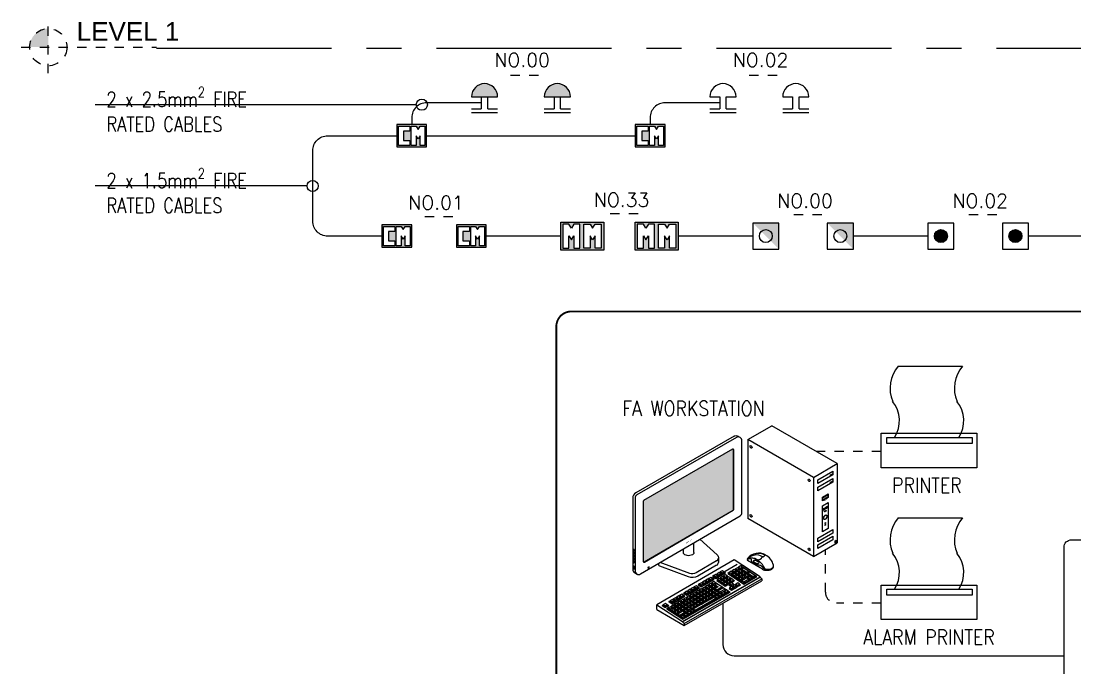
# Model space of a CAD drawing. Extents: x -15 to 256, y 0 to 403.
# Drawn here: x 189.77 to 201.06, y 335.42 to 342.35 of the extents above; entities that cross this region are included whole.
import ezdxf
from ezdxf import colors
from ezdxf.entities.mleader import LeaderData, LeaderLine
from ezdxf.enums import TextEntityAlignment as Align
from ezdxf.math import Vec2, Vec3

# ---------------------------------------------------------------- set-up
doc = ezdxf.new("R2010")
doc.units = 0
doc.header["$LTSCALE"] = 0.15
for name, pattern in [('CENTER', [2, 1.25, -0.25, 0.25, -0.25]), ('DASHED', [0.75, 0.5, -0.25]), ('PHANTOM2', [31.75, 15.875, -3.175, 3.175, -3.175, 3.175, -3.175])]:
    doc.linetypes.add(name, pattern=pattern)
doc.layers.get('0').update_dxf_attribs({"color": 252})
for name, color, linetype in [('E-ANNO-T080', 61, 'Continuous'), ('E-RISR-LID1', 1, 'DASHED'), ('E-Sch', 7, 'Continuous'), ('E-SCHEM-3', 3, 'Continuous'), ('ELEVATIONS', 171, 'CENTER'), ('Fire Alarm and Voice Evacuation$0$FB_Fire Alarm and voice evacuation$0$MHT_FA_DEVICE', 10, 'Continuous'), ('MHT_A-SYMB-LVL', 7, 'Continuous'), ('MHT_SE_EQUPMNT', 3, 'Continuous'), ('MHT_SE_LAN', 140, 'PHANTOM2')]:
    doc.layers.add(name, color=color, linetype=linetype)
doc.layers.add('E-TEXT', color=7, linetype='Continuous', lineweight=0)
doc.layers.add('MHT_FA_DEVICE', color=10, linetype='Continuous', lineweight=25)
doc.styles.add('CCTV-ACS$0$Standard', font='arial.ttf')
doc.styles.add('CT1-Elev-2X$0$ROMANS-TITLE', font='ROMANS.shx', dxfattribs={"width": 0.8})
doc.styles.add('E80', font='simplex.shx', dxfattribs={"height": 200})
doc.styles.add('ELEC', font='romans.shx')
doc.styles.add('PC TETX', font='swissko.ttf')

# ---------------------------------------------------------------- blocks, each defined once
blk = doc.blocks.new('PRINTER')
at = {"color": 0, "ltscale": 25}
blk.add_line((289, 1705), (1367, 1705), dxfattribs=at)
for points in [[(0, 577), (1606, 577), (1606, 0), (0, 0)], [(94, 508), (1530, 508), (1530, 407), (94, 407)]]:
    blk.add_lwpolyline(points, close=True, dxfattribs=at)
for centre, radius, start, end in [((723, 1331), 573, 139.3093, 202.7297), ((1802, 1331), 573, 139.3093, 202.7297), ((-211, 786), 518, 327.4222, 38.546), ((868, 786), 518, 327.4222, 38.546)]:
    blk.add_arc(centre, radius, start, end, dxfattribs=at)
blk = doc.blocks.new('A$C5C816396')
at = {"elevation": -34}
blk.add_lwpolyline([(1168, 205), (1172, 208), (1174, 210), (1185, 217)], dxfattribs=at)
for centre in [(41, 1471, -34), (820, 1021, -34), (41, 545, -34), (820, 95, -34)]:
    blk.add_ellipse(centre, major_axis=(9.7, -16.9), ratio=0.57735)
at = {"layer": 'E-SCHEM-3', "lineweight": -3, "elevation": -34}
for points in [[(0, 1570), (319, 1755)], [(880, 1062), (1199, 1247), (319, 1755)], [(880, 1062), (0, 1570)], [(0, 1570), (0, 508)], [(1199, 1247), (1199, 184)], [(880, 1062), (880, 0)], [(998, 680), (1078, 726), (1078, 376), (998, 330), (998, 680)], [(880, 0), (0, 508)], [(880, 0), (1199, 184)], [(1185, 220), (1185, 191), (1168, 180), (1168, 210), (1185, 220)]]:
    blk.add_lwpolyline(points, dxfattribs=at)
for points in [[(939, 1030), (1137, 1144), (1137, 1095), (939, 981), (939, 1030)], [(939, 931), (1137, 1045), (1137, 997), (939, 882), (939, 931)], [(998, 747), (998, 796), (1078, 842), (1078, 793)], [(1003, 756), (1003, 793), (1073, 833), (1073, 796)], [(1008, 642), (1032, 655), (1032, 646), (1008, 632), (1008, 642)], [(1008, 627), (1032, 641), (1032, 632), (1008, 618), (1008, 627)], [(1045, 663), (1069, 676), (1069, 667), (1045, 653), (1045, 663)], [(1045, 648), (1069, 662), (1069, 653), (1045, 639), (1045, 648)], [(939, 247), (1137, 361), (1137, 312), (939, 198), (939, 247)], [(939, 158), (1137, 272), (1137, 224), (939, 109), (939, 158)]]:
    blk.add_lwpolyline(points, close=True, dxfattribs=at)
at = {"layer": 'E-SCHEM-3', "lineweight": -3}
for points in [[(1109, 1095), (1133, 1109), (1133, 1099), (1109, 1086), (1109, 1095)], [(1109, 996), (1133, 1010), (1133, 1001), (1109, 987), (1109, 996)]]:
    blk.add_lwpolyline(points, close=True, dxfattribs=at)
for centre, major_axis in [((1030, 604, -34), (-3.44, -5.97)), ((1046, 613, -34), (-3.44, -5.97)), ((1038, 527, -34), (-17.2, -29.8)), ((1038, 448, -34), (-3.44, -5.97)), ((1038, 424, -34), (-3.44, -5.97))]:
    blk.add_ellipse(centre, major_axis=major_axis, ratio=0.57735, dxfattribs=at)
for points in [[(1027, 598, -34), (1027, 598, -34), (1028, 598, -34), (1028, 598, -34), (1029, 598, -34), (1029, 598, -34), (1030, 598, -34), (1031, 599, -34), (1031, 599, -34), (1032, 600, -34), (1032, 600, -34), (1033, 601, -34), (1033, 601, -34), (1034, 602, -34), (1034, 603, -34), (1034, 604, -34), (1035, 605, -34), (1035, 606, -34), (1035, 606, -34), (1035, 607, -34), (1035, 607, -34), (1035, 608, -34), (1034, 608, -34), (1034, 609, -34), (1034, 609, -34), (1034, 609, -34), (1034, 609, -34), (1033, 610, -34), (1033, 610, -34), (1032, 610, -34), (1032, 610, -34), (1032, 609, -34), (1031, 609, -34), (1031, 609, -34), (1030, 609, -34), (1030, 608, -34), (1029, 608, -34), (1029, 607, -34), (1028, 607, -34), (1027, 606, -34), (1027, 605, -34), (1027, 604, -34), (1026, 604, -34), (1026, 602, -34), (1026, 602, -34), (1026, 601, -34), (1026, 600, -34), (1026, 599, -34), (1026, 599, -34), (1026, 599, -34), (1027, 598, -34), (1027, 598, -34), (1027, 598, -34), (1027, 598, -34)], [(1043, 607, -34), (1043, 607, -34), (1043, 607, -34), (1044, 607, -34), (1044, 607, -34), (1045, 607, -34), (1045, 607, -34), (1046, 608, -34), (1047, 608, -34), (1047, 609, -34), (1048, 609, -34), (1049, 610, -34), (1049, 611, -34), (1049, 612, -34), (1050, 612, -34), (1050, 613, -34), (1050, 614, -34), (1050, 615, -34), (1051, 615, -34), (1051, 616, -34), (1050, 616, -34), (1050, 617, -34), (1050, 617, -34), (1050, 618, -34), (1050, 618, -34), (1050, 618, -34), (1049, 618, -34), (1049, 619, -34), (1049, 619, -34), (1048, 619, -34), (1048, 619, -34), (1047, 619, -34), (1047, 618, -34), (1046, 618, -34), (1046, 618, -34), (1045, 617, -34), (1045, 617, -34), (1044, 616, -34), (1044, 616, -34), (1043, 615, -34), (1043, 614, -34), (1042, 613, -34), (1042, 613, -34), (1042, 611, -34), (1042, 611, -34), (1042, 610, -34), (1042, 609, -34), (1042, 609, -34), (1042, 608, -34), (1042, 608, -34), (1042, 607, -34), (1043, 607, -34), (1043, 607, -34), (1043, 607, -34)], [(1022, 499, -34), (1023, 498, -34), (1025, 498, -34), (1028, 497, -34), (1030, 498, -34), (1033, 499, -34), (1035, 499, -34), (1039, 502, -34), (1041, 503, -34), (1045, 507, -34), (1047, 509, -34), (1051, 513, -34), (1052, 516, -34), (1055, 521, -34), (1057, 523, -34), (1059, 529, -34), (1059, 531, -34), (1060, 537, -34), (1061, 539, -34), (1061, 543, -34), (1060, 545, -34), (1060, 548, -34), (1059, 549, -34), (1058, 552, -34), (1057, 553, -34), (1055, 554, -34), (1054, 555, -34), (1052, 556, -34), (1051, 556, -34), (1049, 556, -34), (1047, 556, -34), (1044, 556, -34), (1043, 555, -34), (1040, 554, -34), (1038, 553, -34), (1035, 550, -34), (1033, 549, -34), (1029, 545, -34), (1027, 543, -34), (1024, 538, -34), (1022, 535, -34), (1019, 529, -34), (1018, 526, -34), (1016, 520, -34), (1016, 517, -34), (1016, 512, -34), (1016, 509, -34), (1017, 505, -34), (1017, 504, -34), (1019, 501, -34), (1020, 500, -34), (1021, 499, -34), (1022, 499, -34), (1022, 499, -34)], [(1035, 443, -34), (1035, 443, -34), (1035, 443, -34), (1036, 442, -34), (1036, 443, -34), (1037, 443, -34), (1038, 443, -34), (1038, 443, -34), (1039, 444, -34), (1040, 444, -34), (1040, 445, -34), (1041, 446, -34), (1041, 446, -34), (1042, 447, -34), (1042, 448, -34), (1042, 449, -34), (1042, 449, -34), (1043, 450, -34), (1043, 451, -34), (1043, 452, -34), (1043, 452, -34), (1042, 453, -34), (1042, 453, -34), (1042, 453, -34), (1042, 454, -34), (1042, 454, -34), (1041, 454, -34), (1041, 454, -34), (1041, 454, -34), (1040, 454, -34), (1040, 454, -34), (1039, 454, -34), (1039, 454, -34), (1038, 454, -34), (1038, 454, -34), (1037, 453, -34), (1037, 453, -34), (1036, 452, -34), (1036, 452, -34), (1035, 451, -34), (1035, 450, -34), (1034, 449, -34), (1034, 448, -34), (1034, 447, -34), (1034, 446, -34), (1034, 445, -34), (1034, 445, -34), (1034, 444, -34), (1034, 444, -34), (1034, 443, -34), (1035, 443, -34), (1035, 443, -34), (1035, 443, -34), (1035, 443, -34)], [(1035, 418, -34), (1035, 418, -34), (1035, 418, -34), (1036, 418, -34), (1036, 418, -34), (1037, 418, -34), (1038, 418, -34), (1038, 419, -34), (1039, 419, -34), (1040, 420, -34), (1040, 420, -34), (1041, 421, -34), (1041, 422, -34), (1042, 423, -34), (1042, 423, -34), (1042, 424, -34), (1042, 425, -34), (1043, 426, -34), (1043, 426, -34), (1043, 427, -34), (1043, 427, -34), (1042, 428, -34), (1042, 428, -34), (1042, 429, -34), (1042, 429, -34), (1042, 429, -34), (1041, 430, -34), (1041, 430, -34), (1041, 430, -34), (1040, 430, -34), (1040, 430, -34), (1039, 430, -34), (1039, 430, -34), (1038, 429, -34), (1038, 429, -34), (1037, 429, -34), (1037, 428, -34), (1036, 428, -34), (1036, 427, -34), (1035, 426, -34), (1035, 425, -34), (1034, 424, -34), (1034, 424, -34), (1034, 423, -34), (1034, 422, -34), (1034, 421, -34), (1034, 420, -34), (1034, 420, -34), (1034, 419, -34), (1034, 419, -34), (1035, 419, -34), (1035, 418, -34), (1035, 418, -34), (1035, 418, -34)]]:
    blk.add_open_spline(points, degree=3, knots=[0, 0, 0, 0, 0.263489, 0.263489, 0.526979, 0.526979, 0.790468, 0.790468, 1.053958, 1.053958, 1.317447, 1.317447, 1.580936, 1.580936, 1.844426, 1.844426, 2.107915, 2.107915, 2.371405, 2.371405, 2.581276, 2.581276, 2.791147, 2.791147, 3.001019, 3.001019, 3.21089, 3.21089, 3.420762, 3.420762, 3.630633, 3.630633, 3.840505, 3.840505, 4.050376, 4.050376, 4.260248, 4.260248, 4.553791, 4.553791, 4.847335, 4.847335, 5.140879, 5.140879, 5.434422, 5.434422, 5.727966, 5.727966, 5.965862, 5.965862, 6.203757, 6.203757, 6.283185, 6.283185, 6.283185, 6.283185], dxfattribs=at)
at = {"style": 'PC TETX', "oblique": 30}
for s, height, p in [('BETONG PC', 7.5, (1038, 794)), ('DESKTOP', 10, (1039, 758)), ('INSIDE', 3, (1176, 197)), ('KILIG', 3, (1176, 204)), ('i1', 3, (1181, 194))]:
    blk.add_text(s, height=height, rotation=30, dxfattribs=at).set_placement(p, align=Align.MIDDLE_CENTER)
blk = doc.blocks.new('A$C0D1D6413')
h = blk.add_hatch(color=9)
h.dxf.hatch_style = 1
h.paths.add_polyline_path([(755, 1868), (755, 1872, 0.26132), (752, 1878, 0.228123), (743, 1877), (-451, 1188, 0.267949), (-456, 1179), (-456, 370, 0.191427), (-453, 363, 0.207177), (-448, 361, 0.100648), (-442, 364), (752, 1060, 0.266674), (755, 1066)])
for p, q in [((223, 489), (223, 620)), ((82, 489), (82, 538))]:
    blk.add_line(p, q)
at = {"color": 0}
for p, q in [((645, 242), (806, 335)), ((1112, 161), (1112, 165)), ((-274, -275), (-274, -209)), ((72, -439), (72, -435)), ((72, -439), (95, -462)), ((95, -462), (95, -489))]:
    blk.add_line(p, q, dxfattribs=at)
at = {"color": 8}
for p, q in [((808, 286), (821, 293)), ((850, 310), (852, 311)), ((493, 181), (475, 170)), ((475, 170), (518, 142)), ((518, 142), (564, 169)), ((521, 197), (535, 205)), ((563, 221), (577, 229)), ((564, 169), (647, 217)), ((647, 217), (628, 230)), ((725, 238), (738, 245)), ((767, 262), (779, 269)), ((866, 268), (856, 255)), ((856, 255), (931, 205)), ((891, 283), (866, 268)), ((866, 268), (932, 225)), ((936, 151), (869, 112)), ((882, 282), (886, 279)), ((957, 239), (891, 283)), ((898, 227), (931, 205)), ((931, 205), (967, 226)), ((931, 205), (932, 225)), ((932, 225), (931, 205)), ((932, 225), (957, 239)), ((959, 136), (936, 151)), ((951, 212), (941, 199)), ((941, 199), (1017, 149)), ((976, 227), (951, 212)), ((951, 212), (1017, 169)), ((957, 239), (967, 226)), ((967, 226), (971, 224)), ((1042, 184), (976, 227)), ((983, 171), (1017, 149)), ((1017, 169), (1042, 184)), ((1017, 149), (1053, 170)), ((1017, 149), (1017, 169)), ((1017, 169), (1017, 149)), ((1042, 184), (1053, 170)), ((173, -4), (186, 4)), ((174, -57), (299, 16)), ((228, 28), (214, 20)), ((298, 69), (279, 58)), ((279, 58), (323, 29)), ((299, 16), (279, 28)), ((323, 29), (369, 56)), ((326, 85), (340, 93)), ((368, 109), (381, 117)), ((369, 56), (494, 128)), ((423, 141), (409, 133)), ((494, 128), (474, 141)), ((494, 102), (709, -39)), ((507, 57), (496, 44)), ((496, 44), (533, 20)), ((508, 6), (498, -8)), ((532, 72), (507, 57)), ((507, 57), (549, 30)), ((549, 30), (508, 6)), ((508, 6), (531, -10)), ((531, -10), (598, 29)), ((531, -29), (608, 15)), ((598, 29), (532, 72)), ((617, 16), (550, -22)), ((573, 14), (598, 29)), ((574, -38), (641, 1)), ((598, 29), (575, 44)), ((598, 29), (608, 15)), ((641, 1), (617, 16)), ((641, 1), (651, -13)), ((869, 112), (859, 99)), ((859, 99), (892, 77)), ((869, 112), (892, 97)), ((892, 97), (959, 136)), ((892, 77), (969, 122)), ((892, 97), (892, 77)), ((959, 136), (969, 122)), ((993, 93), (993, 97)), ((-64, -141), (-50, -133)), ((-23, -117), (-9, -109)), ((-21, -169), (104, -97)), ((33, -85), (19, -93)), ((77, -404), (709, -39)), ((103, -44), (84, -55)), ((84, -55), (128, -83)), ((104, -97), (84, -84)), ((128, -83), (174, -57)), ((131, -28), (145, -20)), ((494, -108), (219, -266)), ((242, -282), (517, -123)), ((242, -301), (527, -136)), ((517, -123), (494, -108)), ((498, -8), (531, -29)), ((517, -123), (527, -136)), ((531, -29), (567, -9)), ((531, -10), (531, -29)), ((550, -22), (540, -35)), ((540, -35), (574, -57)), ((550, -22), (574, -38)), ((574, -57), (651, -13)), ((574, -38), (574, -57)), ((-203, -221), (-182, -209)), ((-182, -209), (-203, -221)), ((-203, -221), (-160, -249)), ((-183, -208), (-193, -221)), ((-193, -221), (-160, -243)), ((-157, -193), (-183, -208)), ((-183, -208), (-160, -223)), ((-160, -223), (-134, -209)), ((-160, -243), (-124, -222)), ((-160, -249), (-114, -223)), ((-160, -223), (-160, -243)), ((-134, -209), (-157, -193)), ((-119, -253), (-138, -263)), ((-138, -263), (-121, -254)), ((-138, -263), (77, -404)), ((-134, -209), (-124, -222)), ((-114, -223), (-133, -210)), ((-128, -264), (-95, -286)), ((-92, -157), (-111, -168)), ((-111, -168), (-92, -157)), ((-111, -168), (-68, -196)), ((-101, -168), (-67, -190)), ((-96, -239), (-84, -232)), ((-95, -286), (-59, -265)), ((-68, -196), (-21, -169)), ((-67, -190), (-32, -169)), ((-59, -218), (-46, -210)), ((-49, -265), (76, -193)), ((-22, -196), (-9, -189)), ((76, -193), (76, -193)), ((219, -266), (209, -279)), ((209, -279), (242, -301)), ((219, -266), (242, -282)), ((242, -282), (242, -301)), ((10, -334), (0, -347)), ((0, -347), (33, -369)), ((77, -296), (10, -334)), ((10, -334), (33, -350)), ((33, -350), (100, -311)), ((33, -369), (111, -325)), ((33, -350), (33, -369)), ((100, -311), (77, -296)), ((100, -311), (111, -325))]:
    blk.add_line(p, q, dxfattribs=at)
for points in [[(763, 2052), (-557, 1290, 0.267949), (-597, 1220), (-597, 264)], [(763, 2052, -0.267949), (813, 2052, 840.298975)], [(304, 668), (537, 458, -0.509568), (529, 378), (252, 218, -0.223159), (167, 211), (-228, 357)], [(-232, 306, -0.290717), (-245, 323, -7.35762)], [(529, 320), (277, 175, -0.223159), (150, 164), (-232, 306)], [(529, 378, 0.240096), (553, 416, -0.509694)], [(529, 320, 0.253657), (553, 359, -0.509694)], [(-597, 264, 0.267312), (-573, 221, -1.727762)]]:
    blk.add_lwpolyline(points, format="xyb")
for points in [[(-491, 203), (844, 983, 0.266674), (869, 1026), (869, 1991, 0.57735), (794, 2034), (-541, 1263, 0.267949), (-566, 1220), (-566, 246, 0.578938)], [(-441, 361), (753, 1058, 0.266674), (758, 1066), (758, 1868, 0.57735), (743, 1877), (-451, 1188, 0.267949), (-456, 1179), (-456, 370, 0.578938)], [(-588, 536), (-588, 510, 0.267949), (-587, 509), (-580, 504, 0.57735), (-578, 506), (-578, 532, 0.267949), (-578, 533), (-585, 537, 0.57735)], [(-588, 497), (-588, 471, 0.267949), (-587, 470), (-580, 466, 0.57735), (-578, 467), (-578, 493, 0.267949), (-578, 494), (-585, 499, 0.57735)], [(-588, 459), (-588, 433, 0.267949), (-587, 432), (-580, 427, 0.57735), (-578, 429), (-578, 455, 0.267949), (-578, 456), (-585, 460, 0.57735)], [(-589, 310), (-589, 276, 0.267949), (-588, 274), (-579, 269, 0.57735), (-576, 271), (-576, 305, 0.267949), (-577, 307), (-586, 312, 0.57735)], [(-588, 420), (-588, 394, 0.267949), (-587, 393), (-580, 389, 0.57735), (-578, 390), (-578, 416, 0.267949), (-578, 417), (-585, 422, 0.57735)], [(-588, 382), (-588, 356, 0.267949), (-587, 355), (-580, 350, 0.57735), (-578, 352), (-578, 378, 0.267949), (-578, 379), (-585, 383, 0.57735)]]:
    blk.add_lwpolyline(points, format="xyb", close=True)
for points in [[(844, 2034), (813, 2052)], [(-245, 323), (-245, 347)], [(553, 416), (553, 359)], [(-573, 221), (-539, 202)]]:
    blk.add_lwpolyline(points)
at = {"color": 1}
for points in [[(-442, 364), (752, 1060, 0.266674), (755, 1066), (755, 1868)], [(755, 1872, 0.267949), (751, 1878, -1.735207)], [(-442, 364, -0.099446), (-448, 361, -0.207177), (-453, 363, -11.293596)]]:
    blk.add_lwpolyline(points, format="xyb", dxfattribs=at)
blk.add_lwpolyline([(755, 1868), (755, 1872)], dxfattribs=at)
at = {"color": 0}
for points in [[(1112, 165), (765, 391), (-274, -209), (72, -435)], [(1146, 266), (943, 383)], [(1112, 161), (1135, 138), (1135, 111)], [(95, -462), (1135, 138)], [(95, -489), (1135, 111)], [(-274, -275), (95, -489)]]:
    blk.add_lwpolyline(points, dxfattribs=at)
at = {"color": 8}
for points in [[(696, 221), (677, 210), (896, 67), (1070, 168), (852, 311)], [(823, 296), (813, 283)], [(872, 295), (882, 282)], [(72, -435), (1112, 165)], [(72, -439), (1112, 161)], [(424, 142), (414, 129)], [(473, 142), (483, 128)], [(495, 183), (485, 170)], [(485, 170), (518, 148), (554, 169)], [(518, 168), (518, 148)], [(536, 207), (526, 194)], [(526, 194), (560, 172), (595, 193)], [(544, 183), (554, 169)], [(560, 192), (560, 172)], [(578, 231), (568, 218)], [(568, 218), (601, 196), (637, 217)], [(581, 153), (571, 140)], [(585, 207), (595, 193)], [(601, 216), (601, 196)], [(623, 177), (613, 164)], [(613, 164), (646, 142), (682, 163)], [(627, 231), (637, 217)], [(630, 153), (640, 139)], [(646, 162), (646, 142)], [(664, 150), (654, 137)], [(672, 177), (682, 163)], [(698, 224), (688, 211)], [(688, 211), (721, 189), (757, 210)], [(713, 149), (723, 136)], [(722, 209), (721, 189)], [(740, 248), (730, 235)], [(730, 235), (763, 213), (799, 234)], [(741, 196), (731, 183)], [(731, 183), (764, 161), (800, 182)], [(747, 223), (757, 210)], [(763, 233), (763, 213)], [(764, 181), (764, 161)], [(781, 272), (771, 259)], [(771, 259), (805, 237), (840, 258)], [(783, 220), (772, 207)], [(772, 207), (806, 185), (842, 206)], [(784, 168), (773, 155)], [(773, 155), (807, 133), (843, 154)], [(789, 247), (799, 234)], [(790, 195), (800, 182)], [(805, 257), (805, 237)], [(806, 205), (806, 185)], [(807, 153), (807, 133)], [(813, 283), (846, 261), (882, 282)], [(824, 244), (814, 231)], [(814, 231), (847, 209), (883, 230)], [(825, 192), (815, 179)], [(815, 179), (848, 157), (884, 178)], [(830, 271), (840, 258)], [(831, 219), (842, 206)], [(832, 167), (843, 154)], [(846, 281), (846, 261)], [(847, 229), (847, 209)], [(848, 177), (848, 157)], [(867, 216), (857, 203)], [(857, 203), (890, 181), (926, 202)], [(868, 164), (858, 151)], [(858, 151), (891, 129), (927, 150)], [(873, 243), (883, 230)], [(874, 191), (884, 178)], [(890, 201), (890, 181)], [(891, 149), (891, 129)], [(909, 188), (899, 175)], [(899, 175), (933, 153), (968, 174)], [(916, 215), (926, 202)], [(917, 164), (927, 150)], [(933, 173), (933, 153)], [(952, 160), (942, 147)], [(942, 147), (975, 125), (1011, 146)], [(958, 188), (968, 174)], [(975, 145), (975, 125)], [(1001, 160), (1011, 146)], [(188, 6), (178, -7)], [(229, 30), (219, 17)], [(219, 17), (252, -5), (288, 16)], [(237, 5), (247, -8)], [(253, 15), (252, -5)], [(278, 29), (288, 16)], [(300, 70), (290, 57)], [(290, 57), (323, 36), (359, 56)], [(323, 55), (323, 36)], [(339, 13), (329, 0)], [(329, 0), (362, -22), (398, -1)], [(341, 94), (331, 81)], [(331, 81), (364, 60), (400, 80)], [(349, 70), (359, 56)], [(365, 79), (364, 60)], [(381, 37), (371, 24)], [(371, 24), (404, 2), (440, 23)], [(383, 118), (373, 105)], [(373, 105), (406, 84), (442, 104)], [(388, 13), (398, -1)], [(390, 94), (400, 80)], [(404, 22), (404, 2)], [(406, 103), (406, 84)], [(422, 61), (412, 48)], [(412, 48), (446, 26), (481, 47)], [(424, 9), (413, -4)], [(414, 129), (448, 108), (483, 128)], [(430, 37), (440, 23)], [(432, 118), (442, 104)], [(446, 46), (446, 26)], [(448, 127), (448, 108)], [(464, 85), (454, 72)], [(454, 72), (487, 50), (523, 71)], [(465, 33), (455, 20)], [(455, 20), (488, -1), (524, 19)], [(471, 61), (481, 47)], [(472, 9), (482, -5)], [(487, 70), (487, 50)], [(488, 18), (488, -1)], [(513, 85), (523, 71)], [(514, 33), (524, 19)], [(540, 129), (530, 116)], [(530, 116), (563, 94), (599, 115)], [(563, 114), (563, 94)], [(571, 140), (605, 118), (640, 139)], [(581, 102), (571, 89)], [(571, 89), (604, 67), (640, 88)], [(589, 129), (599, 115)], [(604, 87), (604, 67)], [(605, 138), (605, 118)], [(623, 126), (612, 113)], [(612, 113), (646, 91), (681, 112)], [(622, 75), (612, 62)], [(612, 62), (645, 40), (681, 60)], [(630, 101), (640, 88)], [(646, 59), (645, 40)], [(646, 111), (646, 91)], [(654, 137), (687, 115), (723, 136)], [(664, 99), (654, 86)], [(654, 86), (687, 64), (723, 84)], [(671, 125), (681, 112)], [(671, 74), (681, 60)], [(687, 135), (687, 115)], [(687, 83), (687, 64)], [(703, 70), (692, 57)], [(692, 57), (726, 35), (762, 56)], [(705, 123), (695, 110)], [(695, 110), (729, 88), (764, 108)], [(705, 20), (695, 7)], [(695, 7), (728, -14), (764, 6)], [(713, 98), (723, 84)], [(726, 55), (726, 35)], [(728, 5), (728, -14)], [(729, 107), (729, 88)], [(747, 44), (737, 31)], [(737, 31), (770, 10), (806, 30)], [(751, 69), (762, 56)], [(754, 122), (764, 108)], [(754, 20), (764, 6)], [(770, 29), (770, 10)], [(788, 68), (778, 55)], [(778, 55), (811, 34), (847, 54)], [(796, 44), (806, 30)], [(812, 53), (811, 34)], [(826, 140), (816, 127)], [(816, 127), (849, 105), (885, 126)], [(837, 68), (847, 54)], [(850, 125), (849, 105)], [(875, 140), (885, 126)], [(-49, -131), (-59, -144)], [(-7, -107), (-18, -120)], [(-18, -120), (16, -142), (52, -121)], [(0, -131), (10, -145)], [(16, -122), (16, -142)], [(34, -83), (24, -96)], [(24, -96), (57, -118), (93, -97)], [(41, -107), (52, -121)], [(57, -98), (57, -118)], [(90, -131), (80, -144)], [(83, -83), (93, -97)], [(105, -42), (94, -55)], [(94, -55), (128, -77), (164, -56)], [(131, -107), (121, -120)], [(121, -120), (155, -142), (190, -121)], [(128, -57), (128, -77)], [(146, -18), (136, -31)], [(136, -31), (169, -53), (205, -32)], [(139, -131), (149, -145)], [(153, -43), (164, -56)], [(155, -122), (155, -142)], [(173, -83), (163, -96)], [(163, -96), (196, -118), (232, -97)], [(174, -135), (164, -148)], [(169, -33), (169, -53)], [(178, -7), (211, -29), (247, -8)], [(180, -107), (190, -121)], [(195, -19), (205, -32)], [(196, -98), (196, -118)], [(215, -59), (204, -72)], [(204, -72), (238, -94), (274, -73)], [(216, -111), (206, -124)], [(206, -124), (239, -145), (275, -125)], [(211, -9), (211, -29)], [(222, -83), (232, -97)], [(223, -135), (233, -149)], [(238, -74), (238, -94)], [(239, -126), (239, -145)], [(256, -35), (246, -48)], [(246, -48), (279, -70), (315, -49)], [(257, -87), (247, -100)], [(247, -100), (280, -121), (316, -101)], [(258, -138), (248, -152)], [(263, -59), (274, -73)], [(264, -111), (275, -125)], [(279, -50), (279, -70)], [(281, -102), (280, -121)], [(298, -11), (288, -24)], [(288, -24), (321, -46), (357, -25)], [(299, -63), (289, -76)], [(289, -76), (322, -97), (358, -77)], [(300, -114), (290, -128)], [(290, -128), (323, -149), (359, -129)], [(305, -35), (315, -49)], [(306, -87), (316, -101)], [(307, -139), (317, -153)], [(321, -26), (321, -46)], [(322, -78), (322, -97)], [(323, -130), (323, -149)], [(340, -39), (330, -52)], [(330, -52), (364, -73), (399, -53)], [(341, -90), (331, -104)], [(331, -104), (365, -125), (400, -105)], [(347, -11), (357, -25)], [(348, -63), (358, -77)], [(349, -115), (359, -129)], [(363, -2), (362, -22)], [(364, -54), (364, -73)], [(365, -106), (365, -125)], [(382, -15), (372, -28)], [(372, -28), (405, -49), (441, -29)], [(383, -66), (373, -80)], [(373, -80), (406, -101), (442, -81)], [(384, -118), (374, -131)], [(374, -131), (407, -153), (443, -133)], [(389, -39), (399, -53)], [(390, -91), (400, -105)], [(405, -30), (405, -49)], [(406, -82), (406, -101)], [(407, -134), (407, -153)], [(413, -4), (447, -25), (482, -5)], [(425, -42), (414, -56)], [(414, -56), (448, -77), (484, -57)], [(426, -94), (415, -107)], [(415, -107), (449, -129), (485, -109)], [(431, -15), (441, -29)], [(432, -67), (442, -81)], [(433, -119), (443, -133)], [(447, -6), (447, -25)], [(448, -58), (448, -77)], [(449, -110), (449, -129)], [(466, -18), (456, -32)], [(456, -32), (489, -53), (525, -33)], [(467, -70), (457, -83)], [(457, -83), (490, -105), (526, -85)], [(473, -43), (484, -57)], [(474, -95), (485, -109)], [(489, -34), (489, -53)], [(491, -86), (490, -105)], [(509, -46), (499, -59)], [(499, -59), (532, -81), (568, -61)], [(510, -98), (500, -111)], [(500, -111), (533, -133), (569, -112)], [(515, -19), (525, -33)], [(516, -71), (526, -85)], [(532, -62), (532, -81)], [(533, -114), (533, -133)], [(551, -74), (541, -87)], [(541, -87), (575, -109), (610, -88)], [(558, -47), (568, -61)], [(559, -99), (569, -112)], [(575, -90), (575, -109)], [(593, -50), (583, -63)], [(583, -63), (616, -85), (652, -64)], [(600, -75), (610, -88)], [(616, -66), (616, -85)], [(635, -26), (624, -39)], [(624, -39), (658, -61), (694, -40)], [(642, -51), (652, -64)], [(658, -42), (658, -61)], [(683, -27), (694, -40)], [(-118, -251), (-128, -264)], [(-128, -264), (-95, -286), (-59, -265)], [(-91, -155), (-101, -168)], [(-101, -168), (-67, -190), (-32, -169)], [(-95, -266), (-95, -286)], [(-76, -227), (-87, -240)], [(-87, -240), (-53, -262), (-17, -241)], [(-75, -279), (-85, -292)], [(-69, -251), (-59, -265)], [(-67, -170), (-67, -190)], [(-59, -144), (-26, -166), (10, -145)], [(-53, -242), (-53, -262)], [(-35, -203), (-45, -216)], [(-45, -216), (-12, -238), (24, -217)], [(-34, -255), (-44, -268)], [(-44, -268), (-11, -289), (25, -269)], [(-42, -155), (-32, -169)], [(-28, -227), (-17, -241)], [(-27, -279), (-16, -293)], [(-26, -146), (-26, -166)], [(-12, -218), (-12, -238)], [(-10, -270), (-11, -289)], [(7, -179), (-3, -192)], [(-3, -192), (30, -214), (66, -193)], [(8, -231), (-2, -244)], [(-2, -244), (31, -265), (67, -245)], [(9, -282), (-1, -296)], [(14, -203), (24, -217)], [(15, -255), (25, -269)], [(30, -194), (30, -214)], [(31, -246), (31, -265)], [(48, -155), (38, -168)], [(38, -168), (71, -190), (107, -169)], [(49, -207), (39, -220)], [(39, -220), (73, -241), (108, -221)], [(50, -258), (40, -272)], [(40, -272), (74, -293), (109, -273)], [(56, -179), (66, -193)], [(57, -231), (67, -245)], [(72, -170), (71, -190)], [(73, -222), (73, -241)], [(74, -274), (74, -293)], [(80, -144), (113, -166), (149, -145)], [(91, -183), (81, -196)], [(81, -196), (114, -217), (150, -197)], [(92, -234), (82, -248)], [(82, -248), (115, -269), (151, -249)], [(97, -155), (107, -169)], [(98, -207), (108, -221)], [(99, -259), (109, -273)], [(113, -146), (113, -166)], [(114, -198), (114, -217)], [(115, -250), (115, -269)], [(133, -159), (122, -172)], [(122, -172), (156, -193), (192, -173)], [(134, -210), (123, -224)], [(123, -224), (157, -245), (193, -225)], [(135, -262), (125, -275)], [(125, -275), (158, -297), (194, -277)], [(140, -183), (150, -197)], [(141, -235), (151, -249)], [(156, -174), (156, -193)], [(157, -226), (157, -245)], [(158, -278), (158, -297)], [(164, -148), (197, -169), (233, -149)], [(175, -186), (165, -200)], [(165, -200), (198, -221), (234, -201)], [(176, -238), (166, -251)], [(166, -251), (199, -273), (235, -253)], [(181, -159), (192, -173)], [(182, -211), (193, -225)], [(183, -263), (194, -277)], [(197, -150), (197, -169)], [(198, -202), (198, -221)], [(200, -254), (199, -273)], [(217, -162), (207, -176)], [(207, -176), (240, -197), (276, -177)], [(218, -214), (208, -227)], [(208, -227), (241, -249), (277, -229)], [(224, -187), (234, -201)], [(225, -239), (235, -253)], [(240, -178), (240, -197)], [(241, -230), (241, -249)], [(248, -152), (281, -173), (317, -153)], [(259, -190), (249, -203)], [(249, -203), (283, -225), (318, -205)], [(266, -163), (276, -177)], [(267, -215), (277, -229)], [(282, -154), (281, -173)], [(283, -206), (283, -225)], [(301, -166), (291, -179)], [(291, -179), (324, -201), (360, -181)], [(308, -191), (318, -205)], [(324, -182), (324, -201)], [(343, -142), (332, -155)], [(332, -155), (366, -177), (401, -157)], [(350, -167), (360, -181)], [(366, -158), (366, -177)], [(391, -143), (401, -157)], [(-85, -292), (-52, -313), (-16, -293)], [(-52, -294), (-52, -313)], [(-33, -306), (-43, -320)], [(-43, -320), (-10, -341), (26, -321)], [(-9, -322), (-10, -341)], [(-1, -296), (32, -317), (68, -297)], [(16, -307), (26, -321)], [(32, -298), (32, -317)], [(53, -362), (42, -375)], [(42, -375), (76, -397), (112, -376)], [(58, -283), (68, -297)], [(76, -378), (76, -397)], [(93, -286), (83, -299)], [(83, -299), (116, -321), (152, -301)], [(94, -338), (84, -351)], [(84, -351), (117, -373), (153, -352)], [(101, -363), (112, -376)], [(116, -302), (116, -321)], [(117, -354), (117, -373)], [(136, -314), (126, -327)], [(126, -327), (159, -349), (195, -328)], [(142, -287), (152, -301)], [(143, -339), (153, -352)], [(159, -330), (159, -349)], [(177, -290), (167, -303)], [(167, -303), (200, -325), (236, -304)], [(185, -315), (195, -328)], [(201, -306), (200, -325)], [(226, -291), (236, -304)]]:
    blk.add_lwpolyline(points, dxfattribs=at)
for points in [[(807, 287), (781, 272), (805, 257), (830, 271)], [(849, 311), (823, 296), (846, 281), (872, 295)], [(450, 157), (424, 142), (448, 127), (473, 142)], [(520, 198), (495, 183), (518, 168), (544, 183)], [(562, 222), (536, 207), (560, 192), (585, 207)], [(565, 144), (540, 129), (563, 114), (589, 129)], [(604, 246), (578, 231), (601, 216), (627, 231)], [(607, 168), (581, 153), (605, 138), (630, 153)], [(648, 192), (623, 177), (646, 162), (672, 177)], [(690, 164), (664, 150), (687, 135), (713, 149)], [(724, 239), (698, 224), (722, 209), (747, 223)], [(765, 263), (740, 248), (763, 233), (789, 247)], [(766, 211), (741, 196), (764, 181), (790, 195)], [(808, 235), (783, 220), (806, 205), (831, 219)], [(809, 183), (784, 168), (807, 153), (832, 167)], [(850, 259), (824, 244), (847, 229), (873, 243)], [(851, 207), (825, 192), (848, 177), (874, 191)], [(852, 155), (826, 140), (850, 125), (875, 140)], [(892, 231), (867, 216), (890, 201), (916, 215)], [(893, 179), (868, 164), (891, 149), (917, 164)], [(935, 203), (909, 188), (933, 173), (958, 188)], [(978, 175), (952, 160), (975, 145), (1001, 160)], [(213, 21), (188, 6), (211, -9), (237, 5)], [(255, 45), (229, 30), (253, 15), (278, 29)], [(323, 4), (298, -11), (321, -26), (347, -11)], [(325, 85), (300, 70), (323, 55), (349, 70)], [(365, 28), (339, 13), (363, -2), (388, 13)], [(367, 109), (341, 94), (365, 79), (390, 94)], [(406, 52), (381, 37), (404, 22), (430, 37)], [(407, 0), (382, -15), (405, -30), (431, -15)], [(408, 133), (383, 118), (406, 103), (432, 118)], [(448, 76), (422, 61), (446, 46), (471, 61)], [(449, 24), (424, 9), (447, -6), (472, 9)], [(490, 100), (464, 85), (487, 70), (513, 85)], [(491, 48), (465, 33), (488, 18), (514, 33)], [(606, 116), (581, 102), (604, 87), (630, 101)], [(648, 89), (622, 75), (646, 59), (671, 74)], [(648, 140), (623, 126), (646, 111), (671, 125)], [(689, 113), (664, 99), (687, 83), (713, 98)], [(728, 85), (703, 70), (726, 55), (751, 69)], [(731, 137), (705, 123), (729, 107), (754, 122)], [(731, 35), (705, 20), (728, 5), (754, 20)], [(772, 59), (747, 44), (770, 29), (796, 44)], [(814, 83), (788, 68), (812, 53), (837, 68)], [(-65, -140), (-91, -155), (-67, -170), (-42, -155)], [(-23, -116), (-49, -131), (-26, -146), (0, -131)], [(18, -92), (-7, -107), (16, -122), (41, -107)], [(60, -68), (34, -83), (57, -98), (83, -83)], [(74, -140), (48, -155), (72, -170), (97, -155)], [(115, -116), (90, -131), (113, -146), (139, -131)], [(130, -27), (105, -42), (128, -57), (153, -43)], [(157, -92), (131, -107), (155, -122), (180, -107)], [(172, -3), (146, -18), (169, -33), (195, -19)], [(199, -68), (173, -83), (196, -98), (222, -83)], [(200, -120), (174, -135), (197, -150), (223, -135)], [(240, -44), (215, -59), (238, -74), (263, -59)], [(241, -96), (216, -111), (239, -126), (264, -111)], [(282, -20), (256, -35), (279, -50), (305, -35)], [(283, -72), (257, -87), (281, -102), (306, -87)], [(284, -124), (258, -138), (282, -154), (307, -139)], [(324, -48), (299, -63), (322, -78), (348, -63)], [(325, -100), (300, -114), (323, -130), (349, -115)], [(366, -24), (340, -39), (364, -54), (389, -39)], [(367, -76), (341, -90), (365, -106), (390, -91)], [(368, -128), (343, -142), (366, -158), (391, -143)], [(409, -52), (383, -66), (406, -82), (432, -67)], [(410, -104), (384, -118), (407, -134), (433, -119)], [(450, -28), (425, -42), (448, -58), (473, -43)], [(451, -80), (426, -94), (449, -110), (474, -95)], [(492, -4), (466, -18), (489, -34), (515, -19)], [(493, -56), (467, -70), (491, -86), (516, -71)], [(534, -32), (509, -46), (532, -62), (558, -47)], [(535, -84), (510, -98), (533, -114), (559, -99)], [(577, -60), (551, -74), (575, -90), (600, -75)], [(619, -36), (593, -50), (616, -66), (642, -51)], [(660, -12), (635, -26), (658, -42), (683, -27)], [(-92, -236), (-118, -251), (-95, -266), (-69, -251)], [(-51, -212), (-76, -227), (-53, -242), (-28, -227)], [(-50, -264), (-75, -279), (-52, -294), (-27, -279)], [(-9, -188), (-35, -203), (-12, -218), (14, -203)], [(-8, -240), (-34, -255), (-10, -270), (15, -255)], [(32, -164), (7, -179), (30, -194), (56, -179)], [(33, -216), (8, -231), (31, -246), (57, -231)], [(34, -268), (9, -282), (32, -298), (58, -283)], [(75, -192), (49, -207), (73, -222), (98, -207)], [(76, -244), (50, -258), (74, -274), (99, -259)], [(116, -168), (91, -183), (114, -198), (140, -183)], [(118, -220), (92, -234), (115, -250), (141, -235)], [(119, -272), (93, -286), (116, -302), (142, -287)], [(158, -144), (133, -159), (156, -174), (181, -159)], [(159, -196), (134, -210), (157, -226), (182, -211)], [(160, -248), (135, -262), (158, -278), (183, -263)], [(201, -172), (175, -186), (198, -202), (224, -187)], [(202, -224), (176, -238), (200, -254), (225, -239)], [(203, -276), (177, -290), (201, -306), (226, -291)], [(242, -148), (217, -162), (240, -178), (266, -163)], [(243, -200), (218, -214), (241, -230), (267, -215)], [(285, -176), (259, -190), (283, -206), (308, -191)], [(326, -152), (301, -166), (324, -182), (350, -167)], [(-7, -292), (-33, -306), (-9, -322), (16, -307)], [(78, -348), (53, -362), (76, -378), (101, -363)], [(120, -324), (94, -338), (117, -354), (143, -339)], [(161, -300), (136, -314), (159, -330), (185, -315)]]:
    blk.add_lwpolyline(points, close=True, dxfattribs=at)
at = {"color": 0}
for centre, radius, start, end in [((1083, 301), 177, 97.8732, 142.1268), ((1101, 331), 152, 56.55, 106.0514), ((1102, 284), 192, 10.8712, 64.5573), ((958, 396), 20.1, 138.5298, 221.4702), ((985, 264), 152, 56.55, 106.0514), ((963, 186), 230, 23.4247, 62.5531), ((1196, 355), 102, 240.9208, 270.5933), ((1198, 297), 31, 219.2773, 267.5377)]:
    blk.add_arc(centre, radius, start, end, dxfattribs=at)
at = {"color": 8}
for centre, radius, start, end in [((1086, 299), 177, 102.1191, 139.5737), ((1059, 306), 152, 56.55, 134.8053), ((1096, 328), 152, 56.55, 107.9924), ((1079, 465), 70.8, 266.7711, 333.2289), ((1079, 463), 70.8, 266.7711, 333.2289), ((1128, 500), 68.7, 281.723, 318.277), ((1128, 499), 68.7, 281.723, 318.277), ((957, 387), 14, 125.729, 195.0567), ((972, 369), 37.2, 57.1511, 128.4748), ((992, 267), 152, 56.55, 105.254), ((992, 266), 152, 56.55, 105.254), ((1016, 392), 25.3, 160.1544, 220.7386), ((1148, 538), 222, 226.9931, 257.3387), ((1073, 212), 112, 36.1799, 76.4897), ((1177, 282), 14.1, 195.1132, 300.3748)]:
    blk.add_arc(centre, radius, start, end, dxfattribs=at)
at = {"extrusion": (0, 0, -1)}
blk.add_ellipse((153, 489), major_axis=(70.4, 0), ratio=0.57735, start_param=0, end_param=3.141593, dxfattribs=at)
for centre in [(-390, 287), (-379, 294)]:
    blk.add_ellipse(centre, major_axis=(3.9, 2.25), ratio=0.888889, dxfattribs=at)
at = {"color": 8}
blk.add_ellipse((1060, 364), major_axis=(-32.7, 18.9), ratio=0.491906, dxfattribs=at)
at = {"color": 0}
for centre, end_param in [((1208, 310), 6.516338), ((1208, 297), 6.434681)]:
    blk.add_ellipse(centre, major_axis=(84.4, 0), ratio=0.523688, start_param=4.576635, end_param=end_param, dxfattribs=at)
at = {"style": 'PC TETX', "oblique": 30}
blk.add_text('KNIGHT HAWK', height=10, rotation=30, dxfattribs=at).set_placement((155, 638), align=Align.MIDDLE_CENTER)
blk = doc.blocks.new('CCTV-ACS$0$FLOOR LEVEL')
at = {"ltscale": 4}
h = blk.add_hatch(color=1, dxfattribs=at)
h.dxf.hatch_style = 1
h.paths.add_polyline_path([(0, 0), (0, 248, 0.411441), (-250, 0)])
h = blk.add_hatch(color=1, dxfattribs=at)
h.dxf.hatch_style = 1
h.paths.add_polyline_path([(0, 248, 0.411441), (-250, 0), (0, 0)])
at = {"color": 5, "ltscale": 4}
for points in [[(0, -352), (0, 348)], [(-365, 0), (1454, 0)]]:
    blk.add_lwpolyline(points, dxfattribs=at)
blk.add_circle((0, -2), 250, dxfattribs=at)
at = {"ltscale": 4, "style": 'CCTV-ACS$0$Standard', "flags": 4}
blk.add_attdef('FLOOR_LEVEL', (381, 83), '', height=200, dxfattribs=at)
blk = doc.blocks.new('_DotBlank')
at = {"color": 0, "linetype": 'ByBlock', "lineweight": -2}
blk.add_line((-0.5, 0), (-1, 0), dxfattribs=at)
blk.add_circle((0, 0), 0.5, dxfattribs=at)
blk = doc.blocks.new('FA_Control Module')
h = blk.add_hatch(color=256)
h.dxf.hatch_style = 1
h.paths.add_polyline_path([(-25, 20), (-178, 20), (-178, 278), (-25, 278), (-25, 213), (-113, 213), (-113, 85), (-25, 85)], flags=16)
h.paths.add_polyline_path([(177, 278), (177, 20), (112, 20), (112, 151), (84, 108), (58, 151), (58, 20), (-7, 20), (-7, 278), (58, 278), (85, 236), (112, 278)], flags=16)
h.paths.add_polyline_path([(-200, 300), (-200, 0), (200, 0), (200, 300)])
for points in [[(-200, 300), (-200, 0), (200, 0), (200, 300)], [(-25, 20), (-178, 20), (-178, 278), (-25, 278), (-25, 213), (-113, 213), (-113, 85), (-25, 85)]]:
    blk.add_lwpolyline(points, close=True)
blk.add_lwpolyline([(177, 278), (177, 20), (112, 20), (112, 151), (84, 108), (58, 151), (58, 20), (-7, 20), (-7, 278), (58, 278), (85, 236), (112, 278), (177, 278)])
blk = doc.blocks.new('FA_Manual Call Point_WP')
h = blk.add_hatch(color=256)
h.dxf.hatch_style = 1
h.paths.add_polyline_path([(175, 0), (175, 350), (-175, 350)])
blk.add_lwpolyline([(-175, 0), (175, 0), (175, 350), (-175, 350)], close=True)
blk.add_circle((0, 175), 86.9)
blk = doc.blocks.new('FA_Monitor Module')
h = blk.add_hatch(color=256)
h.dxf.hatch_style = 1
h.paths.add_polyline_path([(-213, 272), (-213, 14), (-148, 14), (-148, 145), (-120, 102), (-94, 145), (-94, 14), (-29, 14), (-29, 272), (-94, 272), (-121, 230), (-148, 272)], flags=16)
h.paths.add_polyline_path([(199, 272), (199, 14), (134, 14), (134, 145), (106, 102), (79, 145), (79, 14), (14, 14), (14, 272), (79, 272), (106, 230), (134, 272)], flags=16)
h.paths.add_polyline_path([(-235, 294), (226, 294), (226, -6), (-235, -6)])
blk.add_lwpolyline([(-235, 294), (226, 294), (226, -6), (-235, -6)], close=True)
for points in [[(-213, 272), (-213, 14), (-148, 14), (-148, 145), (-120, 102), (-94, 145), (-94, 14), (-29, 14), (-29, 272), (-94, 272), (-121, 230), (-148, 272), (-213, 272)], [(199, 272), (199, 14), (134, 14), (134, 145), (106, 102), (79, 145), (79, 14), (14, 14), (14, 272), (79, 272), (106, 230), (134, 272), (199, 272)]]:
    blk.add_lwpolyline(points)
blk = doc.blocks.new('FA_Manual Call Point')
h = blk.add_hatch(color=256)
h.dxf.hatch_style = 1
h.paths.add_polyline_path([(-87, 175, 1), (87, 175, 1)])
blk.add_lwpolyline([(-175, 0), (175, 0), (175, 350), (-175, 350)], close=True)
blk.add_circle((0, 175), 86.9)
blk = doc.blocks.new('FA_Fire Alarm Bell_WP')
h = blk.add_hatch(color=256)
h.dxf.hatch_style = 1
h.paths.add_polyline_path([(-175, 214, -1), (175, 214)])
for points in [[(-175, 214), (175, 214)], [(-44, 214), (-44, 53)], [(44, 53), (44, 214)], [(-175, 53), (-44, 53)], [(-175, 0), (175, 0)], [(44, 53), (175, 53)]]:
    blk.add_lwpolyline(points)
blk.add_arc((0, 214), 175, 0, 180)
blk = doc.blocks.new('FA_Fire Alarm Bell')
for points in [[(-175, 214), (-44, 214)], [(-44, 214), (-44, 53)], [(44, 214), (175, 214)], [(44, 53), (44, 214)], [(-175, 53), (-44, 53)], [(-175, 0), (175, 0)], [(44, 53), (175, 53)]]:
    blk.add_lwpolyline(points)
blk.add_arc((0, 214), 175, 0, 180)

msp = doc.modelspace()

# ---------------------------------------------------------------- linework, layer by layer
at = {"color": 7, "ltscale": 0.02, "const_width": 0.02}
msp.add_lwpolyline([(195.509, 339.078), (195.509, 330.32, 0.414214), (195.629, 330.2), (211.024, 330.2, 0.414214), (211.144, 330.32), (211.144, 339.118, 0.414214), (211.024, 339.238), (195.669, 339.238, 0.414214)], format="xyb", close=True, dxfattribs=at)
at = {"color": 6}
msp.add_lwpolyline([(201.028, 336.793), (207.118, 336.793, -0.414214), (207.198, 336.713), (207.198, 332.864, -0.414214), (207.118, 332.784), (201.028, 332.784, -0.414214), (200.948, 332.864), (200.948, 336.713, -0.414214)], format="xyb", close=True, dxfattribs=at)
at = {"layer": 'E-RISR-LID1'}
for points in [[(195.319, 341.765), (194.921, 341.765)], [(197.873, 341.765), (197.476, 341.765)], [(196.385, 340.283), (195.986, 340.283)], [(194.399, 340.253), (194, 340.253)], [(198.352, 340.273), (197.953, 340.273)], [(200.228, 340.273), (199.829, 340.273)]]:
    msp.add_lwpolyline(points, dxfattribs=at)
at = {"layer": 'E-Sch', "color": 4}
msp.add_lwpolyline([(197.294, 336.114), (197.294, 335.672, 0.414214), (197.414, 335.552), (200.948, 335.552)], format="xyb", dxfattribs=at)
at = {"layer": 'ELEVATIONS', "ltscale": 10}
msp.add_line((191.226, 342.057), (214.11, 342.057), dxfattribs=at)
at = {"layer": 'Fire Alarm and Voice Evacuation$0$FB_Fire Alarm and voice evacuation$0$MHT_FA_DEVICE', "color": 1}
for points in [[(194.705, 341.473), (194.119, 341.473, 0.414214), (193.96, 341.314), (193.96, 341.239)], [(197.259, 341.473), (196.674, 341.473, 0.414214), (196.514, 341.314), (196.514, 341.239)], [(193.64, 340.045), (193.059, 340.045, -0.414214), (192.899, 340.205), (192.899, 340.96, -0.414214), (193.059, 341.119), (193.8, 341.119)]]:
    msp.add_lwpolyline(points, format="xyb", dxfattribs=at)
for points in [[(194.119, 341.119), (196.354, 341.119)], [(195.556, 340.045), (194.758, 340.045)], [(197.613, 340.045), (196.815, 340.045)], [(199.489, 340.045), (198.691, 340.045)], [(201.365, 340.045), (200.567, 340.045)]]:
    msp.add_lwpolyline(points, dxfattribs=at)
at = {"layer": 'MHT_SE_LAN', "ltscale": 0.02}
msp.add_lwpolyline([(198.988, 337.738), (198.295, 337.738)], dxfattribs=at)
msp.add_lwpolyline([(198.988, 336.113), (198.511, 336.113, -0.414214), (198.392, 336.233), (198.392, 336.688)], format="xyb", dxfattribs=at)

# ---------------------------------------------------------------- block references
at = {"layer": 'ELEVATIONS'}
ref = msp.add_blockref('CCTV-ACS$0$FLOOR LEVEL', (190.066, 342.07), dxfattribs=dict(at, xscale=0.0007982287709730893, yscale=0.0007982287709730893, zscale=0.0007982287709730893))
ref.add_attrib('FLOOR_LEVEL', 'LEVEL 1', (190.37, 342.137), dxfattribs={"layer": '0', "color": 7, "ltscale": 4, "height": 0.1996, "style": 'CCTV-ACS$0$Standard'})
at = {"layer": 'MHT_FA_DEVICE'}
for name, p, xscale, yscale, zscale in [('FA_Fire Alarm Bell_WP', (194.74, 341.367), 0.0007982287709730893, 0.0007982287709730893, 0.0007982287709730893), ('FA_Fire Alarm Bell_WP', (195.52, 341.367), 0.0007982287709730893, 0.0007982287709730893, 0.0007982287709730893), ('FA_Fire Alarm Bell', (197.294, 341.367), 0.0007982287709730893, 0.0007982287709730893, 0.0007982287709730893), ('FA_Fire Alarm Bell', (198.074, 341.367), 0.0007982287709730893, 0.0007982287709730893, 0.0007982287709730893), ('FA_Control Module', (193.96, 341), 0.0007982287709730893, 0.0007982287709730893, 0.0007982287709730893), ('FA_Control Module', (196.514, 341), 0.0007982287709730893, 0.0007982287709730893, 0.0007982287709730893), ('FA_Control Module', (193.8, 339.926), 0.0007982287709730893, 0.0007982287709730893, 0.0007982287709730893), ('FA_Control Module', (194.598, 339.926), 0.0007982287709730893, 0.0007982287709730893, 0.0007982287709730893), ('FA_Monitor Module', (195.791, 339.902), 0.0009977859637163617, 0.0009977859637163617, 0.0009977859637163617), ('FA_Monitor Module', (196.589, 339.902), 0.0009977859637163617, 0.0009977859637163617, 0.0009977859637163617), ('FA_Manual Call Point_WP', (197.753, 339.906), 0.0007982287709730893, 0.0007982287709730893, 0.0007982287709730893), ('FA_Manual Call Point_WP', (198.551, 339.906), 0.0007982287709730893, 0.0007982287709730893, 0.0007982287709730893), ('FA_Manual Call Point', (199.629, 339.906), 0.0007982287709730893, 0.0007982287709730893, 0.0007982287709730893), ('FA_Manual Call Point', (200.427, 339.906), 0.0007982287709730893, 0.0007982287709730893, 0.0007982287709730893)]:
    msp.add_blockref(name, p, dxfattribs=dict(at, xscale=xscale, yscale=yscale, zscale=zscale))
at = {"layer": 'MHT_SE_EQUPMNT'}
for name, p, xscale, yscale, zscale in [('PRINTER', (198.988, 337.565), 0.0006385830167784715, 0.0006385830167784715, 0.0006385830167784715), ('A$C0D1D6413', (196.804, 336.265), 0.0007982287709730893, 0.0007982287709730893, 0.0007982287709730893), ('A$C5C816396', (197.562, 336.614), 0.0007982287709730893, 0.0007982287709730893, 0.0007982287709730893), ('PRINTER', (198.988, 335.94), 0.0006385830167784715, 0.0006385830167784715, 0.0006385830167784715)]:
    msp.add_blockref(name, p, dxfattribs=dict(at, xscale=xscale, yscale=yscale, zscale=zscale))

# ---------------------------------------------------------------- texts
at = {"layer": 'E-ANNO-T080', "style": 'E80'}
for s, p in [('NO.00', (194.845, 341.857)), ('NO.02', (197.399, 341.857)), ('NO.33', (195.91, 340.359)), ('NO.01', (193.923, 340.329)), ('NO.00', (197.876, 340.349)), ('NO.02', (199.752, 340.349))]:
    msp.add_text(s, height=0.1477, dxfattribs=at).set_placement(p)
at = {"layer": 'MHT_A-SYMB-LVL', "color": 2, "ltscale": 800, "style": 'CT1-Elev-2X$0$ROMANS-TITLE', "width": 0.85}
for s, height, p in [('FA WORKSTATION', 0.15965, (196.216, 338.12)), ('PRINTER', 0.1596, (199.106, 337.297)), ('ALARM PRINTER', 0.15965, (198.798, 335.671))]:
    msp.add_text(s, height=height, dxfattribs=at).set_placement(p)

# ---------------------------------------------------------------- leaders
at = {"layer": 'E-TEXT', "color": 2}
ml = msp.add_multileader_mtext('Standard', dxfattribs=at)
ml.set_content('\\A1;{\\W0.8;2 x 2.5mm\\H0.7x;\\S2^ ;\\H1.42857x; FIRE \\PRATED CABLES}', color=2, style='ELEC')
ml.set_leader_properties(color=30)
ml.set_arrow_properties(name='DOTBLANK')
ml.build(insert=Vec2(0, 0))
ml.multileader.update_dxf_attribs({"text_left_attachment_type": 6, "text_right_attachment_type": 6, "dogleg_length": 200, "arrow_head_size": 0.12})
ctx = ml.context
ctx.base_point, ctx.char_height, ctx.arrow_head_size, ctx.landing_gap_size, ctx.plane_origin = Vec3(190.689, 341.452), 0.15965, 0.12, 0.0000718, Vec3(192.491, 319.717)
ctx.left_attachment, ctx.right_attachment = 6, 6
notes = []
notes.append((ctx, [(0, (1, 1, 0), (192.569, 341.452), (-1, 0), 0.16, [(0, [(194.068, 341.452)], 0, [])])]))
ctx.mtext.insert, ctx.mtext.line_spacing_style, ctx.mtext.flow_direction = Vec3(190.689, 341.644), 2, 5
ml = msp.add_multileader_mtext('Standard', dxfattribs=at)
ml.set_content('\\A1;{\\W0.8;2 x 1.5mm\\H0.7x;\\S2^ ;\\H1.42857x; FIRE \\PRATED CABLES}', color=2, style='ELEC')
ml.set_leader_properties(color=30)
ml.set_arrow_properties(name='DOTBLANK')
ml.build(insert=Vec2(0, 0))
ml.multileader.update_dxf_attribs({"text_left_attachment_type": 6, "text_right_attachment_type": 6, "dogleg_length": 200, "arrow_head_size": 0.12})
ctx = ml.context
ctx.base_point, ctx.char_height, ctx.arrow_head_size, ctx.landing_gap_size, ctx.plane_origin = Vec3(190.689, 340.582), 0.15965, 0.12, 0.0000718, Vec3(192.491, 318.847)
ctx.left_attachment, ctx.right_attachment = 6, 6
notes.append((ctx, [(0, (1, 1, 0), (192.569, 340.582), (-1, 0), 0.16, [(0, [(192.898, 340.582)], 0, [])])]))
ctx.mtext.insert, ctx.mtext.width, ctx.mtext.line_spacing_style, ctx.mtext.flow_direction = Vec3(190.689, 340.774), 6.00658, 2, 5
for ctx, leaders in notes:
    for number, flags, end, landing, length, lines in leaders:
        leader = LeaderData()
        leader.index, (leader.has_last_leader_line, leader.has_dogleg_vector, leader.attachment_direction) = number, flags
        leader.last_leader_point, leader.dogleg_vector, leader.dogleg_length = Vec3(end), Vec3(landing), length
        for number, points, colour, breaks in lines:
            line = LeaderLine()
            line.index, line.vertices, line.color, line.breaks = number, Vec3.list(points), colors.encode_raw_color(colour), breaks
            leader.lines.append(line)
        ctx.leaders.append(leader)

doc.saveas('drawing.dxf')
